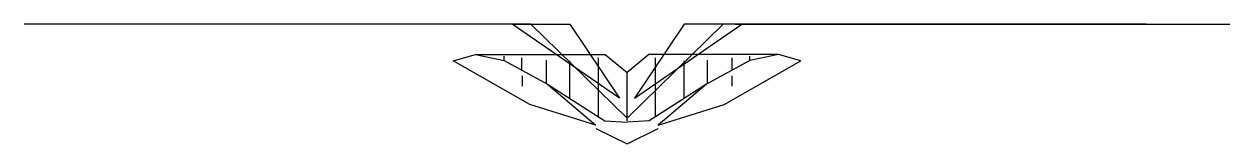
# Model space of a CAD drawing. Header units: metres. Extents: x -16.5 to 16.5, y -2 to 1.2.
import ezdxf

# ---------------------------------------------------------------- set-up
doc = ezdxf.new("R2010")
doc.units = ezdxf.units.M
doc.layers.get('0').update_dxf_attribs({"color": 33, "true_color": 0xe18f57})

msp = doc.modelspace()

# ---------------------------------------------------------------- linework, layer by layer
at = {"color": 7, "true_color": 0xffffff}
for points in [[(-3.909, 1.24, 3.217), (-16.522, 1.24, 3.217)], [(-5.519, 1.24, -0.761), (-16.383, 1.24, -0.761)], [(-2.975, 1.24, -4.895), (-16.309, 1.24, -4.895)], [(14.226, 1.24, -6.145), (4.914, 1.24, 4.612), (3.659, 1.24, 4.612), (2.639, 1.24, 3.518), (2.639, 1.24, 1.612), (0, -1.34, -0.057), (-2.639, 1.24, 1.612), (-2.639, 1.24, 3.518), (-3.659, 1.24, 4.612), (-4.914, 1.24, 4.612), (-14.226, 1.24, -6.145)], [(-3.091, 1.24, 1.529), (-3.091, 1.24, 3.384), (-3.832, 1.24, 4.237), (-4.624, 1.24, 4.237), (-13.481, 1.24, -6.113)], [(2.975, 1.24, -4.895), (16.309, 1.24, -4.895)], [(3.091, 1.24, 1.529), (3.091, 1.24, 3.384), (3.832, 1.24, 4.237), (4.624, 1.24, 4.237), (13.481, 1.24, -6.113)], [(3.909, 1.24, 3.217), (16.522, 1.24, 3.217)], [(5.519, 1.24, -0.761), (16.383, 1.24, -0.761)], [(-4.154, 0.409, -1.204), (-0.598, 0.404, -6.094), (0, -0.085, -5.489)], [(-3.368, 0.238, -1.906), (-3.368, 0.363, -2.285)], [(4.154, 0.409, -1.204), (0.598, 0.404, -6.094), (0, -0.085, -5.489)], [(3.368, 0.238, -1.906), (3.368, 0.363, -2.285)], [(-2.884, -0.017, -2.069), (-2.884, 0.316, -2.95)], [(-2.208, -0.393, -2.296), (-2.208, 0.253, -3.879)], [(-1.566, -0.783, -2.305), (-1.566, 0.233, -4.762)], [(-0.779, -1.3, -2.305), (-0.779, 0.315, -5.844)], [(0.779, -1.3, -2.305), (0.779, 0.315, -5.844)], [(1.566, -0.783, -2.305), (1.566, 0.233, -4.762)], [(2.208, -0.393, -2.296), (2.208, 0.253, -3.879)], [(2.884, -0.017, -2.069), (2.884, 0.316, -2.95)], [(-2.869, -0.181, -1.442), (-2.869, -0.462, -0.578)], [(0, -1.414, -2.691), (0, -0.068, -5.499)], [(2.869, -0.181, -1.442), (2.869, -0.462, -0.578)], [(-2.182, -0.411, -2.305), (-0.608, -1.415, -2.305), (0, -1.45, -2.693)], [(2.182, -0.411, -2.305), (0.608, -1.415, -2.305), (0, -1.45, -2.693)], [(-0.852, -1.623, -1.746), (0, -2.049, -2.174), (0.852, -1.623, -1.746)]]:
    msp.add_polyline3d(points, dxfattribs=at)
for points in [[(-0.202, -0.791, 0.743), (-0.202, -0.791, 9.276), (-3.144, 1.24, 5.536), (-1.57, 1.24, 3.757), (-1.57, 1.24, 1.844)], [(0.202, -0.791, 0.743), (0.202, -0.791, 9.276), (3.144, 1.24, 5.536), (1.57, 1.24, 3.757), (1.57, 1.24, 1.844)], [(-2.182, -0.411, -2.305), (-0.85, -1.534, -1.131), (-2.666, -0.966, 0.358), (-4.76, 0.227, 0.261), (-4.154, 0.409, -1.204), (-3.368, 0.237, -1.906)], [(2.182, -0.411, -2.305), (0.85, -1.534, -1.131), (2.666, -0.966, 0.358), (4.76, 0.227, 0.261), (4.154, 0.409, -1.204), (3.368, 0.237, -1.906)]]:
    msp.add_polyline3d(points, close=True, dxfattribs=at)

doc.saveas('drawing.dxf')
